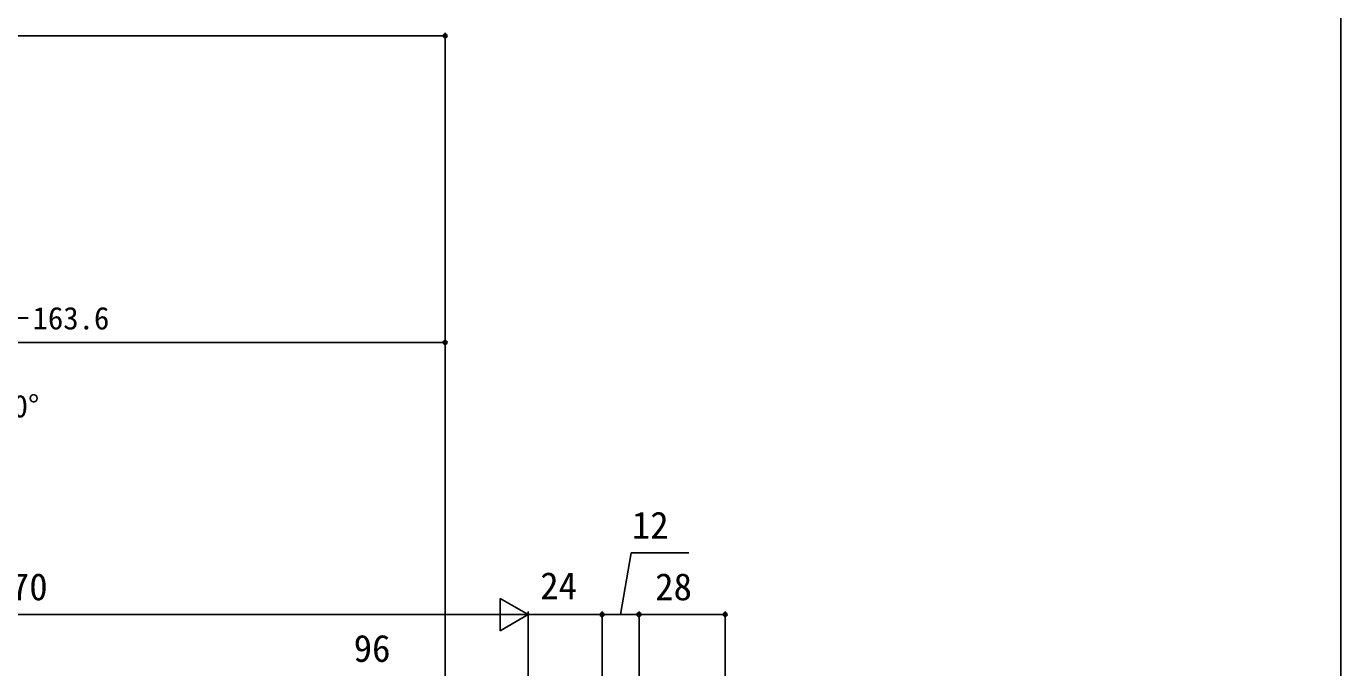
# Model space of a CAD drawing. Units: millimetres, scale not verified. Extents: x -525 to 525, y -783 to 779.
# Drawn here: x 97.9 to 525, y -398 to -189.7 of the extents above; entities that cross this region are included whole.
import ezdxf
from ezdxf.enums import TextEntityAlignment as Align

# ---------------------------------------------------------------- set-up
doc = ezdxf.new("R2010")
doc.units = ezdxf.units.MM
doc.header["$LTSCALE"] = 4
doc.layers.add('0-7_YKK_D', color=6, linetype='Continuous')
doc.layers.add('0-8_YKK_ZWAK', color=7, linetype='Continuous')
doc.styles.add('ＭＳ ゴシック', font='')
doc.styles.get('ＭＳ ゴシック').set_extended_font_data('MS Gothic')

msp = doc.modelspace()

# ---------------------------------------------------------------- linework, layer by layer
at = {"layer": '0-7_YKK_D'}
for p, q in [((234, -533.4), (234, -191.737)), ((234, -192.737), (32.931, -192.737)), ((-7.361, -292.31), (234, -292.31)), ((234, -533.4), (234, -291.31)), ((261.003, -380.7), (251.909, -375.45)), ((251.909, -375.45), (251.909, -385.95)), ((261.003, -474.198), (261.003, -379.7)), ((261.003, -474.198), (261.003, -379.7)), ((285, -442.7), (285, -379.7)), ((285, -442.7), (285, -379.7)), ((297, -443.7), (297, -379.7)), ((297, -443.7), (297, -379.7)), ((325, -504.8), (325, -379.7)), ((250.503, -380.7), (-58.499, -380.7)), ((261.003, -380.7), (242.816, -380.7)), ((261.003, -380.7), (251.909, -385.95)), ((261.003, -380.7), (285, -380.7)), ((297, -380.7), (285, -380.7)), ((325, -380.7), (297, -380.7))]:
    msp.add_line(p, q, dxfattribs=at)
msp.add_lwpolyline([(291, -380.7), (294.491, -360.7), (313.219, -360.7)], dxfattribs=at)
for centre in [(234, -192.737), (234, -292.31), (285, -380.7), (285, -380.7), (297, -380.7), (297, -380.7), (325, -380.7)]:
    msp.add_circle(centre, 0.637, dxfattribs=at)
at = {"layer": '0-8_YKK_ZWAK'}
msp.add_lwpolyline([(-525, -782.7), (525, -782.7), (525, 747.3)], dxfattribs=at)

# ---------------------------------------------------------------- texts
at = {"layer": '0-7_YKK_D', "style": 'ＭＳ ゴシック'}
for s, height, p in [('W－163.6', 7.331, (84.967, -290.31)), ('12', 8.798, (294.651, -358.7)), ('DW＝W－70', 8.798, (50.933, -378.7)), ('24', 8.798, (264.892, -378.372)), ('28', 8.798, (302.239, -378.7)), ('96', 8.798, (204.275, -398.7))]:
    msp.add_text(s, height=height, dxfattribs=at).set_placement(p, align=Align.BOTTOM_LEFT)
msp.add_text('障子開き角度80°', height=7.331, rotation=0.006, dxfattribs=at).set_placement((28.488, -318.876), align=Align.BOTTOM_LEFT)

doc.saveas('drawing.dxf')
